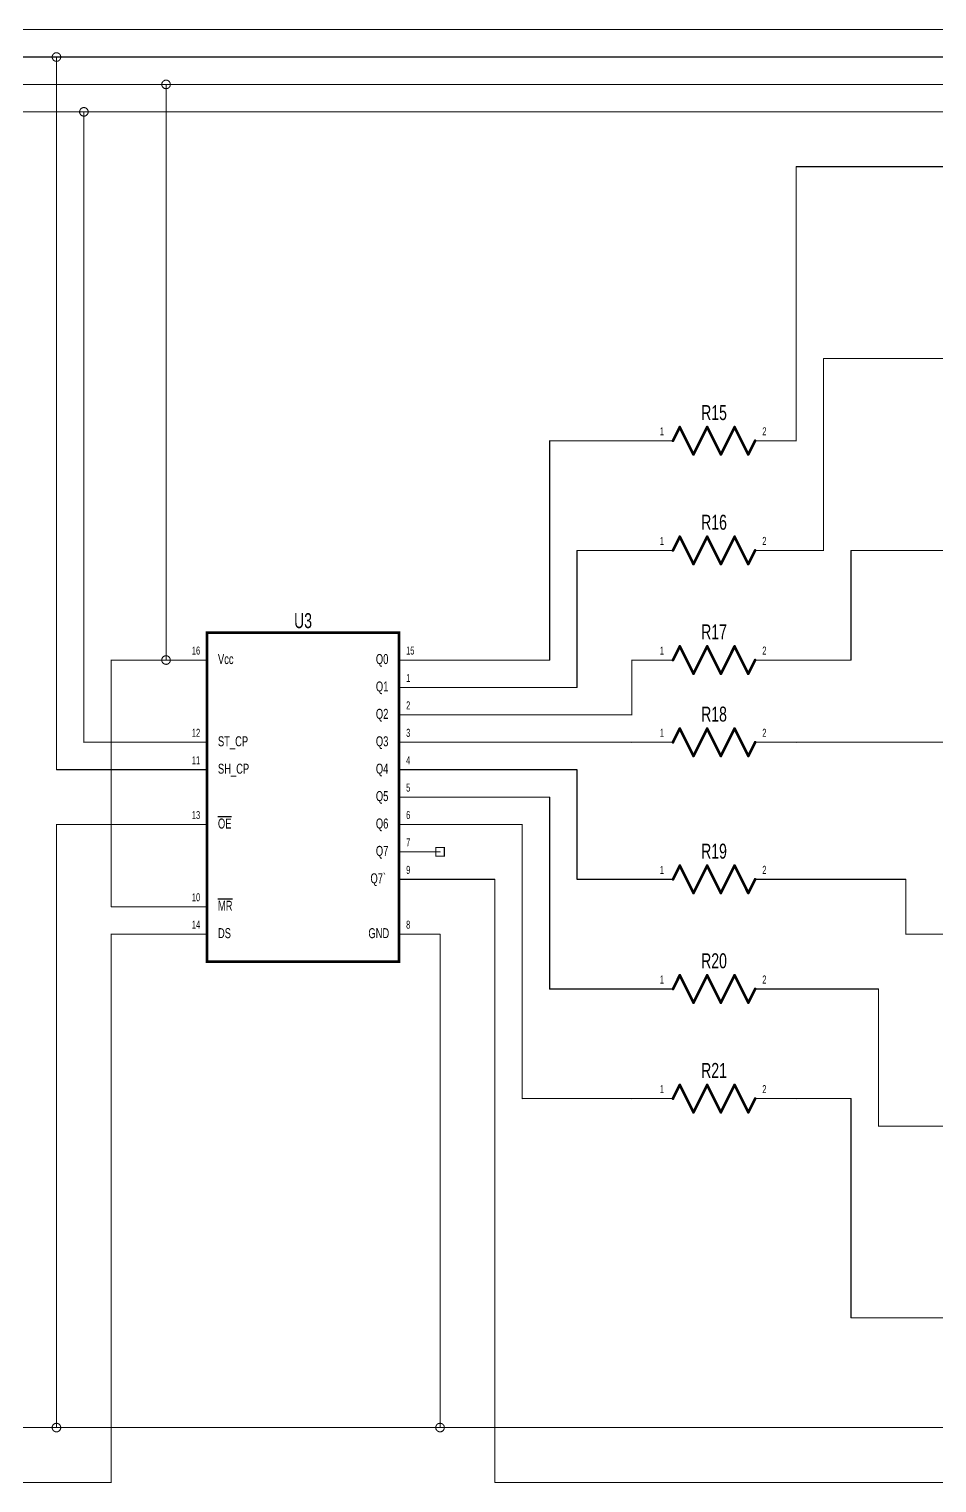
# Model space of a CAD drawing. Extents: x -9.1 to 18.8, y -6.3 to 0.3.
# Drawn here: x 6.5 to 9.81, y -5.1 to 0.2 of the extents above; entities that cross this region are included whole.
import ezdxf
from ezdxf.enums import TextEntityAlignment as Align

# ---------------------------------------------------------------- set-up
doc = ezdxf.new("R2010")
doc.units = 0
for name, color, linetype in [('Element', 253, 'CONTINUOUS'), ('Net', 50, 'CONTINUOUS'), ('Pin', 50, 'CONTINUOUS')]:
    doc.layers.add(name, color=color, linetype=linetype)

msp = doc.modelspace()

# ---------------------------------------------------------------- linework, layer by layer
at = {"layer": 'Element', "linetype": 'CONTINUOUS', "const_width": 0.0098}
for points in [[(8.85, -1.3), (8.875, -1.25)], [(8.875, -1.25), (8.925, -1.35)], [(8.925, -1.35), (8.975, -1.25)], [(8.975, -1.25), (9.025, -1.35)], [(9.025, -1.35), (9.075, -1.25)], [(9.075, -1.25), (9.125, -1.35)], [(9.125, -1.35), (9.15, -1.3)], [(8.85, -1.7), (8.875, -1.65)], [(8.875, -1.65), (8.925, -1.75)], [(8.925, -1.75), (8.975, -1.65)], [(8.975, -1.65), (9.025, -1.75)], [(9.025, -1.75), (9.075, -1.65)], [(9.075, -1.65), (9.125, -1.75)], [(9.125, -1.75), (9.15, -1.7)], [(7.15, -2), (7.85, -2), (7.85, -3.2), (7.15, -3.2), (7.15, -2)], [(8.85, -2.1), (8.875, -2.05)], [(8.875, -2.05), (8.925, -2.15)], [(8.925, -2.15), (8.975, -2.05)], [(8.975, -2.05), (9.025, -2.15)], [(9.025, -2.15), (9.075, -2.05)], [(9.075, -2.05), (9.125, -2.15)], [(9.125, -2.15), (9.15, -2.1)], [(8.85, -2.4), (8.875, -2.35)], [(8.875, -2.35), (8.925, -2.45)], [(8.925, -2.45), (8.975, -2.35)], [(8.975, -2.35), (9.025, -2.45)], [(9.025, -2.45), (9.075, -2.35)], [(9.075, -2.35), (9.125, -2.45)], [(9.125, -2.45), (9.15, -2.4)], [(8.85, -2.9), (8.875, -2.85)], [(8.875, -2.85), (8.925, -2.95)], [(8.925, -2.95), (8.975, -2.85)], [(8.975, -2.85), (9.025, -2.95)], [(9.025, -2.95), (9.075, -2.85)], [(9.075, -2.85), (9.125, -2.95)], [(9.125, -2.95), (9.15, -2.9)], [(8.85, -3.3), (8.875, -3.25)], [(8.875, -3.25), (8.925, -3.35)], [(8.925, -3.35), (8.975, -3.25)], [(8.975, -3.25), (9.025, -3.35)], [(9.025, -3.35), (9.075, -3.25)], [(9.075, -3.25), (9.125, -3.35)], [(9.125, -3.35), (9.15, -3.3)], [(8.85, -3.7), (8.875, -3.65)], [(8.875, -3.65), (8.925, -3.75)], [(8.925, -3.75), (8.975, -3.65)], [(8.975, -3.65), (9.025, -3.75)], [(9.025, -3.75), (9.075, -3.65)], [(9.075, -3.65), (9.125, -3.75)], [(9.125, -3.75), (9.15, -3.7)]]:
    msp.add_lwpolyline(points, dxfattribs=at)
at = {"layer": 'Element', "linetype": 'CONTINUOUS', "const_width": 0.0049}
for points in [[(8.8725, -1.25, 1), (8.8775, -1.25, 1), (8.8725, -1.25, 1)], [(8.8725, -1.25, 1), (8.8775, -1.25, 1), (8.8725, -1.25, 1)], [(8.9725, -1.25, 1), (8.9775, -1.25, 1), (8.9725, -1.25, 1)], [(8.9725, -1.25, 1), (8.9775, -1.25, 1), (8.9725, -1.25, 1)], [(9.0725, -1.25, 1), (9.0775, -1.25, 1), (9.0725, -1.25, 1)], [(9.0725, -1.25, 1), (9.0775, -1.25, 1), (9.0725, -1.25, 1)], [(8.8475, -1.3, 1), (8.8525, -1.3, 1), (8.8475, -1.3, 1)], [(9.1475, -1.3, 1), (9.1525, -1.3, 1), (9.1475, -1.3, 1)], [(8.9225, -1.35, 1), (8.9275, -1.35, 1), (8.9225, -1.35, 1)], [(8.9225, -1.35, 1), (8.9275, -1.35, 1), (8.9225, -1.35, 1)], [(9.0225, -1.35, 1), (9.0275, -1.35, 1), (9.0225, -1.35, 1)], [(9.0225, -1.35, 1), (9.0275, -1.35, 1), (9.0225, -1.35, 1)], [(9.1225, -1.35, 1), (9.1275, -1.35, 1), (9.1225, -1.35, 1)], [(9.1225, -1.35, 1), (9.1275, -1.35, 1), (9.1225, -1.35, 1)], [(8.8475, -1.7, 1), (8.8525, -1.7, 1), (8.8475, -1.7, 1)], [(8.8725, -1.65, 1), (8.8775, -1.65, 1), (8.8725, -1.65, 1)], [(8.8725, -1.65, 1), (8.8775, -1.65, 1), (8.8725, -1.65, 1)], [(8.9725, -1.65, 1), (8.9775, -1.65, 1), (8.9725, -1.65, 1)], [(8.9725, -1.65, 1), (8.9775, -1.65, 1), (8.9725, -1.65, 1)], [(9.0725, -1.65, 1), (9.0775, -1.65, 1), (9.0725, -1.65, 1)], [(9.0725, -1.65, 1), (9.0775, -1.65, 1), (9.0725, -1.65, 1)], [(9.1475, -1.7, 1), (9.1525, -1.7, 1), (9.1475, -1.7, 1)], [(8.9225, -1.75, 1), (8.9275, -1.75, 1), (8.9225, -1.75, 1)], [(8.9225, -1.75, 1), (8.9275, -1.75, 1), (8.9225, -1.75, 1)], [(9.0225, -1.75, 1), (9.0275, -1.75, 1), (9.0225, -1.75, 1)], [(9.0225, -1.75, 1), (9.0275, -1.75, 1), (9.0225, -1.75, 1)], [(9.1225, -1.75, 1), (9.1275, -1.75, 1), (9.1225, -1.75, 1)], [(9.1225, -1.75, 1), (9.1275, -1.75, 1), (9.1225, -1.75, 1)], [(8.8725, -2.05, 1), (8.8775, -2.05, 1), (8.8725, -2.05, 1)], [(8.8725, -2.05, 1), (8.8775, -2.05, 1), (8.8725, -2.05, 1)], [(8.9725, -2.05, 1), (8.9775, -2.05, 1), (8.9725, -2.05, 1)], [(8.9725, -2.05, 1), (8.9775, -2.05, 1), (8.9725, -2.05, 1)], [(9.0725, -2.05, 1), (9.0775, -2.05, 1), (9.0725, -2.05, 1)], [(9.0725, -2.05, 1), (9.0775, -2.05, 1), (9.0725, -2.05, 1)], [(8.8475, -2.1, 1), (8.8525, -2.1, 1), (8.8475, -2.1, 1)], [(9.1475, -2.1, 1), (9.1525, -2.1, 1), (9.1475, -2.1, 1)], [(8.9225, -2.15, 1), (8.9275, -2.15, 1), (8.9225, -2.15, 1)], [(8.9225, -2.15, 1), (8.9275, -2.15, 1), (8.9225, -2.15, 1)], [(9.0225, -2.15, 1), (9.0275, -2.15, 1), (9.0225, -2.15, 1)], [(9.0225, -2.15, 1), (9.0275, -2.15, 1), (9.0225, -2.15, 1)], [(9.1225, -2.15, 1), (9.1275, -2.15, 1), (9.1225, -2.15, 1)], [(9.1225, -2.15, 1), (9.1275, -2.15, 1), (9.1225, -2.15, 1)], [(8.8725, -2.35, 1), (8.8775, -2.35, 1), (8.8725, -2.35, 1)], [(8.8725, -2.35, 1), (8.8775, -2.35, 1), (8.8725, -2.35, 1)], [(8.9725, -2.35, 1), (8.9775, -2.35, 1), (8.9725, -2.35, 1)], [(8.9725, -2.35, 1), (8.9775, -2.35, 1), (8.9725, -2.35, 1)], [(9.0725, -2.35, 1), (9.0775, -2.35, 1), (9.0725, -2.35, 1)], [(9.0725, -2.35, 1), (9.0775, -2.35, 1), (9.0725, -2.35, 1)], [(8.8475, -2.4, 1), (8.8525, -2.4, 1), (8.8475, -2.4, 1)], [(9.1475, -2.4, 1), (9.1525, -2.4, 1), (9.1475, -2.4, 1)], [(8.9225, -2.45, 1), (8.9275, -2.45, 1), (8.9225, -2.45, 1)], [(8.9225, -2.45, 1), (8.9275, -2.45, 1), (8.9225, -2.45, 1)], [(9.0225, -2.45, 1), (9.0275, -2.45, 1), (9.0225, -2.45, 1)], [(9.0225, -2.45, 1), (9.0275, -2.45, 1), (9.0225, -2.45, 1)], [(9.1225, -2.45, 1), (9.1275, -2.45, 1), (9.1225, -2.45, 1)], [(9.1225, -2.45, 1), (9.1275, -2.45, 1), (9.1225, -2.45, 1)], [(8.8725, -2.85, 1), (8.8775, -2.85, 1), (8.8725, -2.85, 1)], [(8.8725, -2.85, 1), (8.8775, -2.85, 1), (8.8725, -2.85, 1)], [(8.9725, -2.85, 1), (8.9775, -2.85, 1), (8.9725, -2.85, 1)], [(8.9725, -2.85, 1), (8.9775, -2.85, 1), (8.9725, -2.85, 1)], [(9.0725, -2.85, 1), (9.0775, -2.85, 1), (9.0725, -2.85, 1)], [(9.0725, -2.85, 1), (9.0775, -2.85, 1), (9.0725, -2.85, 1)], [(8.8475, -2.9, 1), (8.8525, -2.9, 1), (8.8475, -2.9, 1)], [(9.1475, -2.9, 1), (9.1525, -2.9, 1), (9.1475, -2.9, 1)], [(8.9225, -2.95, 1), (8.9275, -2.95, 1), (8.9225, -2.95, 1)], [(8.9225, -2.95, 1), (8.9275, -2.95, 1), (8.9225, -2.95, 1)], [(9.0225, -2.95, 1), (9.0275, -2.95, 1), (9.0225, -2.95, 1)], [(9.0225, -2.95, 1), (9.0275, -2.95, 1), (9.0225, -2.95, 1)], [(9.1225, -2.95, 1), (9.1275, -2.95, 1), (9.1225, -2.95, 1)], [(9.1225, -2.95, 1), (9.1275, -2.95, 1), (9.1225, -2.95, 1)], [(8.8725, -3.25, 1), (8.8775, -3.25, 1), (8.8725, -3.25, 1)], [(8.8725, -3.25, 1), (8.8775, -3.25, 1), (8.8725, -3.25, 1)], [(8.9725, -3.25, 1), (8.9775, -3.25, 1), (8.9725, -3.25, 1)], [(8.9725, -3.25, 1), (8.9775, -3.25, 1), (8.9725, -3.25, 1)], [(9.0725, -3.25, 1), (9.0775, -3.25, 1), (9.0725, -3.25, 1)], [(9.0725, -3.25, 1), (9.0775, -3.25, 1), (9.0725, -3.25, 1)], [(8.8475, -3.3, 1), (8.8525, -3.3, 1), (8.8475, -3.3, 1)], [(9.1475, -3.3, 1), (9.1525, -3.3, 1), (9.1475, -3.3, 1)], [(8.9225, -3.35, 1), (8.9275, -3.35, 1), (8.9225, -3.35, 1)], [(8.9225, -3.35, 1), (8.9275, -3.35, 1), (8.9225, -3.35, 1)], [(9.0225, -3.35, 1), (9.0275, -3.35, 1), (9.0225, -3.35, 1)], [(9.0225, -3.35, 1), (9.0275, -3.35, 1), (9.0225, -3.35, 1)], [(9.1225, -3.35, 1), (9.1275, -3.35, 1), (9.1225, -3.35, 1)], [(9.1225, -3.35, 1), (9.1275, -3.35, 1), (9.1225, -3.35, 1)], [(8.8725, -3.65, 1), (8.8775, -3.65, 1), (8.8725, -3.65, 1)], [(8.8725, -3.65, 1), (8.8775, -3.65, 1), (8.8725, -3.65, 1)], [(8.9725, -3.65, 1), (8.9775, -3.65, 1), (8.9725, -3.65, 1)], [(8.9725, -3.65, 1), (8.9775, -3.65, 1), (8.9725, -3.65, 1)], [(9.0725, -3.65, 1), (9.0775, -3.65, 1), (9.0725, -3.65, 1)], [(9.0725, -3.65, 1), (9.0775, -3.65, 1), (9.0725, -3.65, 1)], [(8.8475, -3.7, 1), (8.8525, -3.7, 1), (8.8475, -3.7, 1)], [(9.1475, -3.7, 1), (9.1525, -3.7, 1), (9.1475, -3.7, 1)], [(8.9225, -3.75, 1), (8.9275, -3.75, 1), (8.9225, -3.75, 1)], [(8.9225, -3.75, 1), (8.9275, -3.75, 1), (8.9225, -3.75, 1)], [(9.0225, -3.75, 1), (9.0275, -3.75, 1), (9.0225, -3.75, 1)], [(9.0225, -3.75, 1), (9.0275, -3.75, 1), (9.0225, -3.75, 1)], [(9.1225, -3.75, 1), (9.1275, -3.75, 1), (9.1225, -3.75, 1)], [(9.1225, -3.75, 1), (9.1275, -3.75, 1), (9.1225, -3.75, 1)]]:
    msp.add_lwpolyline(points, format="xyb", dxfattribs=at)
at = {"layer": 'Net', "linetype": 'CONTINUOUS', "const_width": 0.0039}
for points in [[(6.4, 0.2), (12.6, 0.2)], [(6.5843, 0.1), (6.585, 0.0951), (6.5873, 0.0907), (6.5907, 0.0873), (6.5951, 0.085), (6.6, 0.0843), (6.6049, 0.085), (6.6093, 0.0873), (6.6127, 0.0907), (6.615, 0.0951), (6.6157, 0.1), (6.615, 0.1049), (6.6127, 0.1093), (6.6093, 0.1127), (6.6049, 0.115), (6.6, 0.1157), (6.5951, 0.115), (6.5907, 0.1127), (6.5873, 0.1093), (6.585, 0.1049), (6.5843, 0.1)], [(0.4, 0.1), (6.6, 0.1)], [(6.6, 0.1), (6.6, -2.5)], [(6.6, 0.1), (6.6, 0.1)], [(6.6, 0.1), (6.6, 0.1)], [(6.6, 0.1), (12.8, 0.1)], [(0.6, 0), (7, 0)], [(6.9843, 0), (6.985, -0.0049), (6.9873, -0.0093), (6.9907, -0.0127), (6.9951, -0.015), (7, -0.0157), (7.0049, -0.015), (7.0093, -0.0127), (7.0127, -0.0093), (7.015, -0.0049), (7.0157, 0), (7.015, 0.0049), (7.0127, 0.0093), (7.0093, 0.0127), (7.0049, 0.015), (7, 0.0157), (6.9951, 0.015), (6.9907, 0.0127), (6.9873, 0.0093), (6.985, 0.0049), (6.9843, 0)], [(7, 0), (7, -2.1)], [(11.7, 0), (7, 0)], [(7, 0), (7, 0)], [(7, 0), (7, 0)], [(0.2, -0.1), (6.7, -0.1)], [(6.6843, -0.1), (6.685, -0.1049), (6.6873, -0.1093), (6.6907, -0.1127), (6.6951, -0.115), (6.7, -0.1157), (6.7049, -0.115), (6.7093, -0.1127), (6.7127, -0.1093), (6.715, -0.1049), (6.7157, -0.1), (6.715, -0.0951), (6.7127, -0.0907), (6.7093, -0.0873), (6.7049, -0.085), (6.7, -0.0843), (6.6951, -0.085), (6.6907, -0.0873), (6.6873, -0.0907), (6.685, -0.0951), (6.6843, -0.1)], [(6.7, -0.1), (6.7, -2.4)], [(6.7, -0.1), (6.7, -0.1)], [(6.7, -0.1), (6.7, -0.1)], [(6.7, -0.1), (12.9, -0.1)], [(9.3, -1.3), (9.3, -0.3)], [(9.3, -0.3), (9.9, -0.3)], [(9.9, -1), (9.4, -1)], [(9.4, -1), (9.4, -1.7)], [(8.4, -2.1), (8.4, -1.3)], [(8.4, -1.3), (8.7, -1.3)], [(8.5, -2.2), (8.5, -1.7)], [(8.5, -1.7), (8.7, -1.7)], [(9.4, -1.7), (9.3, -1.7)], [(9.9, -1.7), (9.5, -1.7)], [(9.5, -1.7), (9.5, -2.1)], [(6.8, -3), (6.8, -2.1)], [(6.8, -2.1), (7, -2.1)], [(6.9843, -2.1), (6.985, -2.1049), (6.9873, -2.1093), (6.9907, -2.1127), (6.9951, -2.115), (7, -2.1157), (7.0049, -2.115), (7.0093, -2.1127), (7.0127, -2.1093), (7.015, -2.1049), (7.0157, -2.1), (7.015, -2.0951), (7.0127, -2.0907), (7.0093, -2.0873), (7.0049, -2.085), (7, -2.0843), (6.9951, -2.085), (6.9907, -2.0873), (6.9873, -2.0907), (6.985, -2.0951), (6.9843, -2.1)], [(8, -2.1), (8.4, -2.1)], [(8.7, -2.3), (8.7, -2.1)], [(9.5, -2.1), (9.3, -2.1)], [(8, -2.2), (8.5, -2.2)], [(8, -2.3), (8.7, -2.3)], [(6.7, -2.4), (7, -2.4)], [(8, -2.4), (8.7, -2.4)], [(9.3, -2.4), (9.9, -2.4)], [(6.6, -2.5), (7, -2.5)], [(8, -2.5), (8.5, -2.5)], [(8.5, -2.5), (8.5, -2.9)], [(8, -2.6), (8.4, -2.6)], [(8.4, -2.6), (8.4, -3.3)], [(7, -2.7), (6.6, -2.7)], [(6.6, -2.7), (6.6, -4.9)], [(8, -2.7), (8.3, -2.7)], [(8.3, -2.7), (8.3, -3.7)], [(8, -2.9), (8.2, -2.9)], [(8.2, -2.9), (8.2, -5.1)], [(8.5, -2.9), (8.7, -2.9)], [(9.3, -2.9), (9.7, -2.9)], [(9.7, -2.9), (9.7, -3.1)], [(7, -3), (6.8, -3)], [(6.8, -5.1), (6.8, -3.1)], [(6.8, -3.1), (7, -3.1)], [(8, -3.1), (8, -4.9)], [(9.7, -3.1), (9.9, -3.1)], [(8.4, -3.3), (8.7, -3.3)], [(9.3, -3.3), (9.6, -3.3)], [(9.6, -3.3), (9.6, -3.8)], [(8.3, -3.7), (8.7, -3.7)], [(9.3, -3.7), (9.5, -3.7)], [(9.5, -3.7), (9.5, -4.5)], [(9.6, -3.8), (9.9, -3.8)], [(9.5, -4.5), (9.9, -4.5)], [(4.5, -4.9), (9.9, -4.9)], [(6.5843, -4.9), (6.585, -4.9049), (6.5873, -4.9093), (6.5907, -4.9127), (6.5951, -4.915), (6.6, -4.9157), (6.6049, -4.915), (6.6093, -4.9127), (6.6127, -4.9093), (6.615, -4.9049), (6.6157, -4.9), (6.615, -4.8951), (6.6127, -4.8907), (6.6093, -4.8873), (6.6049, -4.885), (6.6, -4.8843), (6.5951, -4.885), (6.5907, -4.8873), (6.5873, -4.8907), (6.585, -4.8951), (6.5843, -4.9)], [(7.9843, -4.9), (7.985, -4.9049), (7.9873, -4.9093), (7.9907, -4.9127), (7.9951, -4.915), (8, -4.9157), (8.0049, -4.915), (8.0093, -4.9127), (8.0127, -4.9093), (8.015, -4.9049), (8.0157, -4.9), (8.015, -4.8951), (8.0127, -4.8907), (8.0093, -4.8873), (8.0049, -4.885), (8, -4.8843), (7.9951, -4.885), (7.9907, -4.8873), (7.9873, -4.8907), (7.985, -4.8951), (7.9843, -4.9)], [(2, -5.1), (6.8, -5.1)], [(8.2, -5.1), (13, -5.1)]]:
    msp.add_lwpolyline(points, dxfattribs=at)
at = {"layer": 'Net', "linetype": 'CONTINUOUS', "const_width": 0.002}
for points in [[(6.5833, 0.1, 1), (6.5852, 0.1, 1), (6.5833, 0.1, 1)], [(6.599, 0.1, 1), (6.601, 0.1, 1), (6.599, 0.1, 1)], [(6.599, 0.1, 1), (6.601, 0.1, 1), (6.599, 0.1, 1)], [(6.599, 0.1, 1), (6.601, 0.1, 1), (6.599, 0.1, 1)], [(6.599, 0.1, 1), (6.601, 0.1, 1), (6.599, 0.1, 1)], [(6.599, 0.1, 1), (6.601, 0.1, 1), (6.599, 0.1, 1)], [(6.9833, 0, 1), (6.9852, 0, 1), (6.9833, 0, 1)], [(6.999, 0, 1), (7.001, 0, 1), (6.999, 0, 1)], [(6.999, 0, 1), (7.001, 0, 1), (6.999, 0, 1)], [(6.999, 0, 1), (7.001, 0, 1), (6.999, 0, 1)], [(6.999, 0, 1), (7.001, 0, 1), (6.999, 0, 1)], [(6.999, 0, 1), (7.001, 0, 1), (6.999, 0, 1)], [(6.6833, -0.1, 1), (6.6852, -0.1, 1), (6.6833, -0.1, 1)], [(6.699, -0.1, 1), (6.701, -0.1, 1), (6.699, -0.1, 1)], [(6.699, -0.1, 1), (6.701, -0.1, 1), (6.699, -0.1, 1)], [(6.699, -0.1, 1), (6.701, -0.1, 1), (6.699, -0.1, 1)], [(6.699, -0.1, 1), (6.701, -0.1, 1), (6.699, -0.1, 1)], [(6.699, -0.1, 1), (6.701, -0.1, 1), (6.699, -0.1, 1)], [(9.299, -0.3, 1), (9.301, -0.3, 1), (9.299, -0.3, 1)], [(9.299, -0.3, 1), (9.301, -0.3, 1), (9.299, -0.3, 1)], [(9.399, -1, 1), (9.401, -1, 1), (9.399, -1, 1)], [(9.399, -1, 1), (9.401, -1, 1), (9.399, -1, 1)], [(8.399, -1.3, 1), (8.401, -1.3, 1), (8.399, -1.3, 1)], [(8.399, -1.3, 1), (8.401, -1.3, 1), (8.399, -1.3, 1)], [(8.699, -1.3, 1), (8.701, -1.3, 1), (8.699, -1.3, 1)], [(9.299, -1.3, 1), (9.301, -1.3, 1), (9.299, -1.3, 1)], [(8.499, -1.7, 1), (8.501, -1.7, 1), (8.499, -1.7, 1)], [(8.499, -1.7, 1), (8.501, -1.7, 1), (8.499, -1.7, 1)], [(8.699, -1.7, 1), (8.701, -1.7, 1), (8.699, -1.7, 1)], [(9.299, -1.7, 1), (9.301, -1.7, 1), (9.299, -1.7, 1)], [(9.399, -1.7, 1), (9.401, -1.7, 1), (9.399, -1.7, 1)], [(9.399, -1.7, 1), (9.401, -1.7, 1), (9.399, -1.7, 1)], [(9.499, -1.7, 1), (9.501, -1.7, 1), (9.499, -1.7, 1)], [(9.499, -1.7, 1), (9.501, -1.7, 1), (9.499, -1.7, 1)], [(6.799, -2.1, 1), (6.801, -2.1, 1), (6.799, -2.1, 1)], [(6.799, -2.1, 1), (6.801, -2.1, 1), (6.799, -2.1, 1)], [(6.9833, -2.1, 1), (6.9852, -2.1, 1), (6.9833, -2.1, 1)], [(6.999, -2.1, 1), (7.001, -2.1, 1), (6.999, -2.1, 1)], [(6.999, -2.1, 1), (7.001, -2.1, 1), (6.999, -2.1, 1)], [(7.999, -2.1, 1), (8.001, -2.1, 1), (7.999, -2.1, 1)], [(8.399, -2.1, 1), (8.401, -2.1, 1), (8.399, -2.1, 1)], [(8.399, -2.1, 1), (8.401, -2.1, 1), (8.399, -2.1, 1)], [(8.699, -2.1, 1), (8.701, -2.1, 1), (8.699, -2.1, 1)], [(9.299, -2.1, 1), (9.301, -2.1, 1), (9.299, -2.1, 1)], [(9.499, -2.1, 1), (9.501, -2.1, 1), (9.499, -2.1, 1)], [(9.499, -2.1, 1), (9.501, -2.1, 1), (9.499, -2.1, 1)], [(7.999, -2.2, 1), (8.001, -2.2, 1), (7.999, -2.2, 1)], [(8.499, -2.2, 1), (8.501, -2.2, 1), (8.499, -2.2, 1)], [(8.499, -2.2, 1), (8.501, -2.2, 1), (8.499, -2.2, 1)], [(7.999, -2.3, 1), (8.001, -2.3, 1), (7.999, -2.3, 1)], [(8.699, -2.3, 1), (8.701, -2.3, 1), (8.699, -2.3, 1)], [(8.699, -2.3, 1), (8.701, -2.3, 1), (8.699, -2.3, 1)], [(6.699, -2.4, 1), (6.701, -2.4, 1), (6.699, -2.4, 1)], [(6.699, -2.4, 1), (6.701, -2.4, 1), (6.699, -2.4, 1)], [(6.999, -2.4, 1), (7.001, -2.4, 1), (6.999, -2.4, 1)], [(7.999, -2.4, 1), (8.001, -2.4, 1), (7.999, -2.4, 1)], [(8.699, -2.4, 1), (8.701, -2.4, 1), (8.699, -2.4, 1)], [(9.299, -2.4, 1), (9.301, -2.4, 1), (9.299, -2.4, 1)], [(6.599, -2.5, 1), (6.601, -2.5, 1), (6.599, -2.5, 1)], [(6.599, -2.5, 1), (6.601, -2.5, 1), (6.599, -2.5, 1)], [(6.999, -2.5, 1), (7.001, -2.5, 1), (6.999, -2.5, 1)], [(7.999, -2.5, 1), (8.001, -2.5, 1), (7.999, -2.5, 1)], [(8.499, -2.5, 1), (8.501, -2.5, 1), (8.499, -2.5, 1)], [(8.499, -2.5, 1), (8.501, -2.5, 1), (8.499, -2.5, 1)], [(7.999, -2.6, 1), (8.001, -2.6, 1), (7.999, -2.6, 1)], [(8.399, -2.6, 1), (8.401, -2.6, 1), (8.399, -2.6, 1)], [(8.399, -2.6, 1), (8.401, -2.6, 1), (8.399, -2.6, 1)], [(6.599, -2.7, 1), (6.601, -2.7, 1), (6.599, -2.7, 1)], [(6.599, -2.7, 1), (6.601, -2.7, 1), (6.599, -2.7, 1)], [(6.999, -2.7, 1), (7.001, -2.7, 1), (6.999, -2.7, 1)], [(7.999, -2.7, 1), (8.001, -2.7, 1), (7.999, -2.7, 1)], [(8.299, -2.7, 1), (8.301, -2.7, 1), (8.299, -2.7, 1)], [(8.299, -2.7, 1), (8.301, -2.7, 1), (8.299, -2.7, 1)], [(7.999, -2.9, 1), (8.001, -2.9, 1), (7.999, -2.9, 1)], [(8.199, -2.9, 1), (8.201, -2.9, 1), (8.199, -2.9, 1)], [(8.199, -2.9, 1), (8.201, -2.9, 1), (8.199, -2.9, 1)], [(8.499, -2.9, 1), (8.501, -2.9, 1), (8.499, -2.9, 1)], [(8.499, -2.9, 1), (8.501, -2.9, 1), (8.499, -2.9, 1)], [(8.699, -2.9, 1), (8.701, -2.9, 1), (8.699, -2.9, 1)], [(9.299, -2.9, 1), (9.301, -2.9, 1), (9.299, -2.9, 1)], [(9.699, -2.9, 1), (9.701, -2.9, 1), (9.699, -2.9, 1)], [(9.699, -2.9, 1), (9.701, -2.9, 1), (9.699, -2.9, 1)], [(6.799, -3, 1), (6.801, -3, 1), (6.799, -3, 1)], [(6.799, -3, 1), (6.801, -3, 1), (6.799, -3, 1)], [(6.999, -3, 1), (7.001, -3, 1), (6.999, -3, 1)], [(6.799, -3.1, 1), (6.801, -3.1, 1), (6.799, -3.1, 1)], [(6.799, -3.1, 1), (6.801, -3.1, 1), (6.799, -3.1, 1)], [(6.999, -3.1, 1), (7.001, -3.1, 1), (6.999, -3.1, 1)], [(7.999, -3.1, 1), (8.001, -3.1, 1), (7.999, -3.1, 1)], [(9.699, -3.1, 1), (9.701, -3.1, 1), (9.699, -3.1, 1)], [(9.699, -3.1, 1), (9.701, -3.1, 1), (9.699, -3.1, 1)], [(8.399, -3.3, 1), (8.401, -3.3, 1), (8.399, -3.3, 1)], [(8.399, -3.3, 1), (8.401, -3.3, 1), (8.399, -3.3, 1)], [(8.699, -3.3, 1), (8.701, -3.3, 1), (8.699, -3.3, 1)], [(9.299, -3.3, 1), (9.301, -3.3, 1), (9.299, -3.3, 1)], [(9.599, -3.3, 1), (9.601, -3.3, 1), (9.599, -3.3, 1)], [(9.599, -3.3, 1), (9.601, -3.3, 1), (9.599, -3.3, 1)], [(8.299, -3.7, 1), (8.301, -3.7, 1), (8.299, -3.7, 1)], [(8.299, -3.7, 1), (8.301, -3.7, 1), (8.299, -3.7, 1)], [(8.699, -3.7, 1), (8.701, -3.7, 1), (8.699, -3.7, 1)], [(9.299, -3.7, 1), (9.301, -3.7, 1), (9.299, -3.7, 1)], [(9.499, -3.7, 1), (9.501, -3.7, 1), (9.499, -3.7, 1)], [(9.499, -3.7, 1), (9.501, -3.7, 1), (9.499, -3.7, 1)], [(9.599, -3.8, 1), (9.601, -3.8, 1), (9.599, -3.8, 1)], [(9.599, -3.8, 1), (9.601, -3.8, 1), (9.599, -3.8, 1)], [(9.499, -4.5, 1), (9.501, -4.5, 1), (9.499, -4.5, 1)], [(9.499, -4.5, 1), (9.501, -4.5, 1), (9.499, -4.5, 1)], [(6.5833, -4.9, 1), (6.5852, -4.9, 1), (6.5833, -4.9, 1)], [(6.599, -4.9, 1), (6.601, -4.9, 1), (6.599, -4.9, 1)], [(7.9833, -4.9, 1), (7.9852, -4.9, 1), (7.9833, -4.9, 1)], [(7.999, -4.9, 1), (8.001, -4.9, 1), (7.999, -4.9, 1)], [(6.799, -5.1, 1), (6.801, -5.1, 1), (6.799, -5.1, 1)], [(6.799, -5.1, 1), (6.801, -5.1, 1), (6.799, -5.1, 1)], [(8.199, -5.1, 1), (8.201, -5.1, 1), (8.199, -5.1, 1)], [(8.199, -5.1, 1), (8.201, -5.1, 1), (8.199, -5.1, 1)]]:
    msp.add_lwpolyline(points, format="xyb", dxfattribs=at)
at = {"layer": 'Pin', "linetype": 'CONTINUOUS', "const_width": 0.002}
for points in [[(8.699, -1.3, 1), (8.701, -1.3, 1), (8.699, -1.3, 1)], [(8.849, -1.3, 1), (8.851, -1.3, 1), (8.849, -1.3, 1)], [(9.149, -1.3, 1), (9.151, -1.3, 1), (9.149, -1.3, 1)], [(9.299, -1.3, 1), (9.301, -1.3, 1), (9.299, -1.3, 1)], [(8.699, -1.7, 1), (8.701, -1.7, 1), (8.699, -1.7, 1)], [(8.849, -1.7, 1), (8.851, -1.7, 1), (8.849, -1.7, 1)], [(9.149, -1.7, 1), (9.151, -1.7, 1), (9.149, -1.7, 1)], [(9.299, -1.7, 1), (9.301, -1.7, 1), (9.299, -1.7, 1)], [(6.999, -2.1, 1), (7.001, -2.1, 1), (6.999, -2.1, 1)], [(7.149, -2.1, 1), (7.151, -2.1, 1), (7.149, -2.1, 1)], [(7.849, -2.1, 1), (7.851, -2.1, 1), (7.849, -2.1, 1)], [(7.999, -2.1, 1), (8.001, -2.1, 1), (7.999, -2.1, 1)], [(8.699, -2.1, 1), (8.701, -2.1, 1), (8.699, -2.1, 1)], [(8.849, -2.1, 1), (8.851, -2.1, 1), (8.849, -2.1, 1)], [(9.149, -2.1, 1), (9.151, -2.1, 1), (9.149, -2.1, 1)], [(9.299, -2.1, 1), (9.301, -2.1, 1), (9.299, -2.1, 1)], [(7.849, -2.2, 1), (7.851, -2.2, 1), (7.849, -2.2, 1)], [(7.999, -2.2, 1), (8.001, -2.2, 1), (7.999, -2.2, 1)], [(7.849, -2.3, 1), (7.851, -2.3, 1), (7.849, -2.3, 1)], [(7.999, -2.3, 1), (8.001, -2.3, 1), (7.999, -2.3, 1)], [(6.999, -2.4, 1), (7.001, -2.4, 1), (6.999, -2.4, 1)], [(7.149, -2.4, 1), (7.151, -2.4, 1), (7.149, -2.4, 1)], [(7.849, -2.4, 1), (7.851, -2.4, 1), (7.849, -2.4, 1)], [(7.999, -2.4, 1), (8.001, -2.4, 1), (7.999, -2.4, 1)], [(8.699, -2.4, 1), (8.701, -2.4, 1), (8.699, -2.4, 1)], [(8.849, -2.4, 1), (8.851, -2.4, 1), (8.849, -2.4, 1)], [(9.149, -2.4, 1), (9.151, -2.4, 1), (9.149, -2.4, 1)], [(9.299, -2.4, 1), (9.301, -2.4, 1), (9.299, -2.4, 1)], [(6.999, -2.5, 1), (7.001, -2.5, 1), (6.999, -2.5, 1)], [(7.149, -2.5, 1), (7.151, -2.5, 1), (7.149, -2.5, 1)], [(7.849, -2.5, 1), (7.851, -2.5, 1), (7.849, -2.5, 1)], [(7.999, -2.5, 1), (8.001, -2.5, 1), (7.999, -2.5, 1)], [(7.849, -2.6, 1), (7.851, -2.6, 1), (7.849, -2.6, 1)], [(7.999, -2.6, 1), (8.001, -2.6, 1), (7.999, -2.6, 1)], [(6.999, -2.7, 1), (7.001, -2.7, 1), (6.999, -2.7, 1)], [(7.149, -2.7, 1), (7.151, -2.7, 1), (7.149, -2.7, 1)], [(7.849, -2.7, 1), (7.851, -2.7, 1), (7.849, -2.7, 1)], [(7.999, -2.7, 1), (8.001, -2.7, 1), (7.999, -2.7, 1)], [(7.849, -2.8, 1), (7.851, -2.8, 1), (7.849, -2.8, 1)], [(7.999, -2.8, 1), (8.001, -2.8, 1), (7.999, -2.8, 1)], [(7.849, -2.9, 1), (7.851, -2.9, 1), (7.849, -2.9, 1)], [(7.999, -2.9, 1), (8.001, -2.9, 1), (7.999, -2.9, 1)], [(8.699, -2.9, 1), (8.701, -2.9, 1), (8.699, -2.9, 1)], [(8.849, -2.9, 1), (8.851, -2.9, 1), (8.849, -2.9, 1)], [(9.149, -2.9, 1), (9.151, -2.9, 1), (9.149, -2.9, 1)], [(9.299, -2.9, 1), (9.301, -2.9, 1), (9.299, -2.9, 1)], [(6.999, -3, 1), (7.001, -3, 1), (6.999, -3, 1)], [(7.149, -3, 1), (7.151, -3, 1), (7.149, -3, 1)], [(6.999, -3.1, 1), (7.001, -3.1, 1), (6.999, -3.1, 1)], [(7.149, -3.1, 1), (7.151, -3.1, 1), (7.149, -3.1, 1)], [(7.849, -3.1, 1), (7.851, -3.1, 1), (7.849, -3.1, 1)], [(7.999, -3.1, 1), (8.001, -3.1, 1), (7.999, -3.1, 1)], [(8.699, -3.3, 1), (8.701, -3.3, 1), (8.699, -3.3, 1)], [(8.849, -3.3, 1), (8.851, -3.3, 1), (8.849, -3.3, 1)], [(9.149, -3.3, 1), (9.151, -3.3, 1), (9.149, -3.3, 1)], [(9.299, -3.3, 1), (9.301, -3.3, 1), (9.299, -3.3, 1)], [(8.699, -3.7, 1), (8.701, -3.7, 1), (8.699, -3.7, 1)], [(8.849, -3.7, 1), (8.851, -3.7, 1), (8.849, -3.7, 1)], [(9.149, -3.7, 1), (9.151, -3.7, 1), (9.149, -3.7, 1)], [(9.299, -3.7, 1), (9.301, -3.7, 1), (9.299, -3.7, 1)]]:
    msp.add_lwpolyline(points, format="xyb", dxfattribs=at)
at = {"layer": 'Pin', "linetype": 'CONTINUOUS', "const_width": 0.0039}
for points in [[(8.85, -1.3), (8.7, -1.3)], [(9.15, -1.3), (9.3, -1.3)], [(8.85, -1.7), (8.7, -1.7)], [(9.15, -1.7), (9.3, -1.7)], [(7.15, -2.1), (7, -2.1)], [(7.85, -2.1), (8, -2.1)], [(8.85, -2.1), (8.7, -2.1)], [(9.15, -2.1), (9.3, -2.1)], [(7.85, -2.2), (8, -2.2)], [(7.85, -2.3), (8, -2.3)], [(7.15, -2.4), (7, -2.4)], [(7.85, -2.4), (8, -2.4)], [(8.85, -2.4), (8.7, -2.4)], [(9.15, -2.4), (9.3, -2.4)], [(7.15, -2.5), (7, -2.5)], [(7.85, -2.5), (8, -2.5)], [(7.85, -2.6), (8, -2.6)], [(7.15, -2.7), (7, -2.7)], [(7.85, -2.7), (8, -2.7)], [(7.85, -2.8), (8, -2.8)], [(7.9843, -2.7843), (8.0157, -2.7843), (8.0157, -2.8157), (7.9843, -2.8157), (7.9843, -2.7843)], [(7.85, -2.9), (8, -2.9)], [(8.85, -2.9), (8.7, -2.9)], [(9.15, -2.9), (9.3, -2.9)], [(7.15, -3), (7, -3)], [(7.15, -3.1), (7, -3.1)], [(7.85, -3.1), (8, -3.1)], [(8.85, -3.3), (8.7, -3.3)], [(9.15, -3.3), (9.3, -3.3)], [(8.85, -3.7), (8.7, -3.7)], [(9.15, -3.7), (9.3, -3.7)]]:
    msp.add_lwpolyline(points, dxfattribs=at)

# ---------------------------------------------------------------- texts
at = {"layer": 'Element', "width": 0.7}
for s, p in [('R15', (9, -1.2409)), ('R16', (9, -1.6409)), ('U3', (7.5, -2)), ('R17', (9, -2.0409)), ('R18', (9, -2.3409)), ('R19', (9, -2.8409)), ('R20', (9, -3.2409)), ('R21', (9, -3.6409))]:
    msp.add_text(s, height=0.0547, dxfattribs=at).set_placement(p, align=Align.BOTTOM_CENTER)
at = {"layer": 'Pin', "width": 0.7}
for s, height, p in [('1', 0.0292, (8.8024, -1.2508)), ('2', 0.0292, (9.1762, -1.2508)), ('1', 0.0292, (8.8024, -1.6508)), ('2', 0.0292, (9.1762, -1.6508)), ('16', 0.0292, (7.0942, -2.0508)), ('15', 0.0292, (7.8762, -2.0508)), ('1', 0.0292, (8.8024, -2.0508)), ('2', 0.0292, (9.1762, -2.0508)), ('Vcc', 0.0365, (7.1894, -2.0781)), ('Q0', 0.0365, (7.7658, -2.0781)), ('1', 0.0292, (7.8762, -2.1508)), ('Q1', 0.0365, (7.7658, -2.1781)), ('Q2', 0.0365, (7.7658, -2.2781)), ('2', 0.0292, (7.8762, -2.2508)), ('12', 0.0292, (7.0942, -2.3508)), ('ST_CP', 0.0365, (7.1894, -2.3781)), ('Q3', 0.0365, (7.7658, -2.3781)), ('3', 0.0292, (7.8762, -2.3508)), ('1', 0.0292, (8.8024, -2.3508)), ('2', 0.0292, (9.1762, -2.3508)), ('11', 0.0292, (7.0942, -2.4508)), ('SH_CP', 0.0365, (7.1894, -2.4781)), ('Q4', 0.0365, (7.7658, -2.4781)), ('4', 0.0292, (7.8762, -2.4508)), ('Q5', 0.0365, (7.7658, -2.5781)), ('5', 0.0292, (7.8762, -2.5508)), ('13', 0.0292, (7.0942, -2.6508)), ('6', 0.0292, (7.8762, -2.6508)), ('%%oOE%%o', 0.0365, (7.1894, -2.6781)), ('Q6', 0.0365, (7.7658, -2.6781)), ('7', 0.0292, (7.8762, -2.7508)), ('Q7', 0.0365, (7.7658, -2.7781)), ('9', 0.0292, (7.8762, -2.8508)), ('1', 0.0292, (8.8024, -2.8508)), ('2', 0.0292, (9.1762, -2.8508)), ('Q7`', 0.0365, (7.7461, -2.8781)), ('10', 0.0292, (7.0942, -2.9508)), ('%%oMR%%o', 0.0365, (7.1894, -2.9781)), ('14', 0.0292, (7.0942, -3.0508)), ('8', 0.0292, (7.8762, -3.0508)), ('DS', 0.0365, (7.1894, -3.0781)), ('GND', 0.0365, (7.7385, -3.0781)), ('1', 0.0292, (8.8024, -3.2508)), ('2', 0.0292, (9.1762, -3.2508)), ('1', 0.0292, (8.8024, -3.6508)), ('2', 0.0292, (9.1762, -3.6508))]:
    msp.add_text(s, height=height, dxfattribs=at).set_placement(p, align=Align.TOP_LEFT)

doc.saveas('drawing.dxf')
